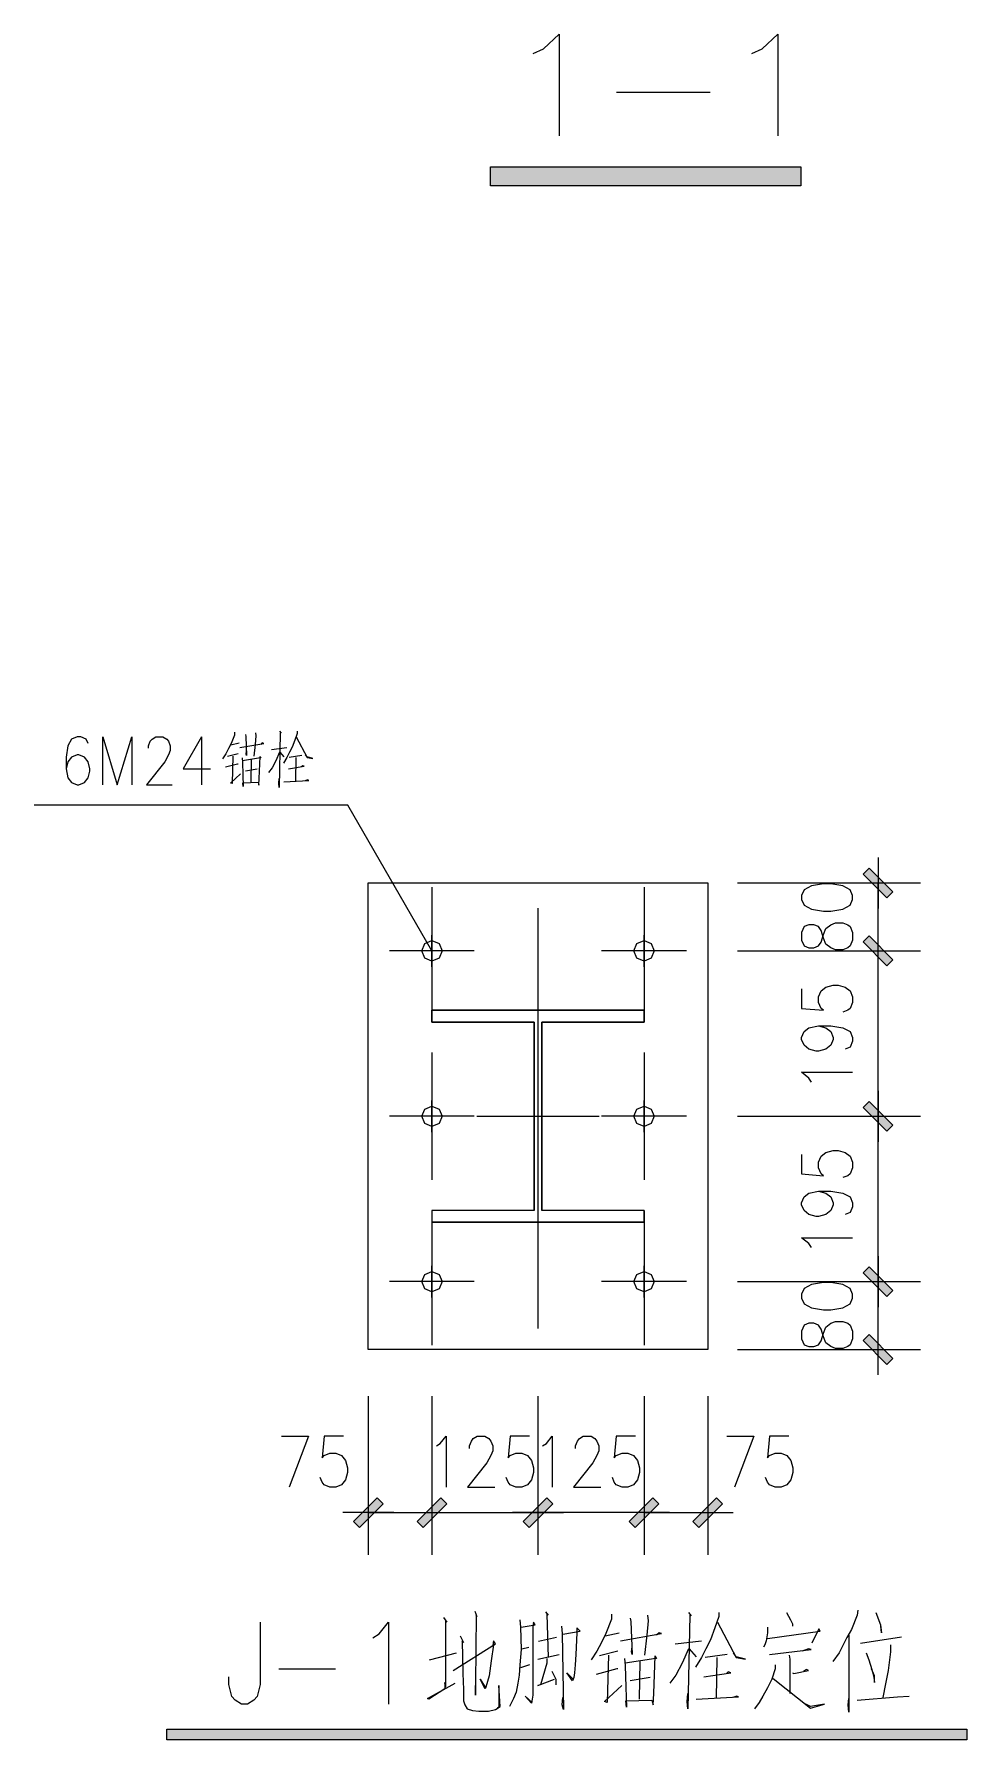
# Model space of a CAD drawing. Header units: millimetres. Extents: x 0 to 586, y 0 to 414.
# Drawn here: x 426.5 to 480.7, y 197 to 296.1 of the extents above; entities that cross this region are included whole.
import ezdxf

# ---------------------------------------------------------------- set-up
doc = ezdxf.new("R2010")
doc.units = ezdxf.units.MM

msp = doc.modelspace()

# ---------------------------------------------------------------- hatches: boundary and pattern name
h = msp.add_hatch(color=0)
h.dxf.hatch_style = 2
h.paths.add_polyline_path([(453.005472, 287.309278), (453.005472, 288.413472), (471.021833, 288.413472), (471.021833, 287.309278)])
h = msp.add_hatch(color=0)
h.dxf.hatch_style = 2
h.paths.add_polyline_path([(474.651917, 247.304278), (475.001167, 247.653528), (476.380528, 246.274167), (476.031278, 245.924917)])
h = msp.add_hatch(color=0)
h.dxf.hatch_style = 2
h.paths.add_polyline_path([(476.380528, 242.330111), (476.031278, 241.980861), (474.651917, 243.360222), (475.001167, 243.709472)])
h = msp.add_hatch(color=0)
h.dxf.hatch_style = 2
h.paths.add_polyline_path([(476.380528, 242.330111), (476.031278, 241.980861), (474.651917, 243.360222), (475.001167, 243.709472)])
h = msp.add_hatch(color=0)
h.dxf.hatch_style = 2
h.paths.add_polyline_path([(474.651917, 233.747028), (475.001167, 234.096278), (476.380528, 232.716917), (476.031278, 232.367667)])
h = msp.add_hatch(color=0)
h.dxf.hatch_style = 2
h.paths.add_polyline_path([(476.380528, 232.716917), (476.031278, 232.367667), (474.651917, 233.747028), (475.001167, 234.096278)])
h = msp.add_hatch(color=0)
h.dxf.hatch_style = 2
h.paths.add_polyline_path([(474.651917, 224.137361), (475.001167, 224.483083), (476.380528, 223.103722), (476.031278, 222.754472)])
h = msp.add_hatch(color=0)
h.dxf.hatch_style = 2
h.paths.add_polyline_path([(474.651917, 224.137361), (475.001167, 224.483083), (476.380528, 223.103722), (476.031278, 222.754472)])
h = msp.add_hatch(color=0)
h.dxf.hatch_style = 2
h.paths.add_polyline_path([(476.380528, 219.159667), (476.031278, 218.810417), (474.651917, 220.193306), (475.001167, 220.542556)])
h = msp.add_hatch(color=0)
h.dxf.hatch_style = 2
h.paths.add_polyline_path([(446.415583, 211.063417), (446.764833, 210.714167), (445.381944, 209.334806), (445.036222, 209.684056)])
h = msp.add_hatch(color=0)
h.dxf.hatch_style = 2
h.paths.add_polyline_path([(449.079056, 209.334806), (448.733333, 209.684056), (450.112694, 211.063417), (450.461944, 210.714167)])
h = msp.add_hatch(color=0)
h.dxf.hatch_style = 2
h.paths.add_polyline_path([(449.079056, 209.334806), (448.733333, 209.684056), (450.112694, 211.063417), (450.461944, 210.714167)])
h = msp.add_hatch(color=0)
h.dxf.hatch_style = 2
h.paths.add_polyline_path([(455.242083, 209.334806), (454.892833, 209.684056), (456.272194, 211.063417), (456.621444, 210.714167)])
h = msp.add_hatch(color=0)
h.dxf.hatch_style = 2
h.paths.add_polyline_path([(456.272194, 211.063417), (456.621444, 210.714167), (455.242083, 209.334806), (454.892833, 209.684056)])
h = msp.add_hatch(color=0)
h.dxf.hatch_style = 2
h.paths.add_polyline_path([(462.435222, 211.063417), (462.784472, 210.714167), (461.405111, 209.334806), (461.055861, 209.684056)])
h = msp.add_hatch(color=0)
h.dxf.hatch_style = 2
h.paths.add_polyline_path([(462.435222, 211.063417), (462.784472, 210.714167), (461.405111, 209.334806), (461.055861, 209.684056)])
h = msp.add_hatch(color=0)
h.dxf.hatch_style = 2
h.paths.add_polyline_path([(465.102222, 209.334806), (464.752972, 209.684056), (466.132333, 211.063417), (466.481583, 210.714167)])
h = msp.add_hatch(color=0)
h.dxf.hatch_style = 2
h.paths.add_polyline_path([(434.198889, 196.987583), (434.198889, 197.619056), (480.677361, 197.619056), (480.677361, 196.987583)])

# ---------------------------------------------------------------- linework, layer by layer
at = {"color": 0, "lineweight": 0}
for points in [[(455.474917, 294.999833), (456.081694, 295.278528), (456.988333, 296.125194), (456.988333, 290.209111)], [(468.189028, 294.999833), (468.792278, 295.278528), (469.702444, 296.125194), (469.702444, 290.209111)], [(460.318556, 292.745583), (465.765444, 292.745583)], [(429.616306, 254.892528), (429.510472, 255.157111), (429.192972, 255.287639), (428.981306, 255.287639), (428.660278, 255.157111), (428.448611, 254.758472), (428.342778, 254.09525), (428.342778, 253.432028), (428.448611, 252.899333), (428.660278, 252.63475), (428.981306, 252.500694), (429.087139, 252.500694), (429.404639, 252.63475), (429.616306, 252.899333), (429.722139, 253.297972), (429.722139, 253.432028), (429.616306, 253.830667), (429.404639, 254.09525), (429.087139, 254.229306), (428.981306, 254.229306), (428.660278, 254.09525), (428.448611, 253.830667), (428.342778, 253.432028)], [(430.4665, 252.500694), (430.4665, 255.287639), (431.316694, 252.500694), (432.166889, 255.287639), (432.166889, 252.500694)], [(433.122917, 254.624417), (433.122917, 254.758472), (433.22875, 255.023056), (433.334583, 255.157111), (433.54625, 255.287639), (433.969583, 255.287639), (434.184778, 255.157111), (434.290611, 255.023056), (434.396444, 254.758472), (434.396444, 254.493889), (434.290611, 254.229306), (434.075417, 253.830667), (433.013556, 252.500694), (434.502278, 252.500694)], [(436.199139, 255.287639), (435.137278, 253.432028), (436.731833, 253.432028)], [(436.199139, 255.287639), (436.199139, 252.500694)], [(438.132361, 255.552222), (438.132361, 255.389944), (437.934806, 254.899583), (437.783111, 254.599722), (437.631417, 254.303389), (437.437389, 254.003528)], [(437.913639, 254.818444), (438.393417, 254.927806)], [(438.43575, 254.656167), (439.825694, 254.899583), (439.741028, 254.927806), (439.652833, 254.846667)], [(438.760306, 255.414639), (438.785, 255.308806), (438.827333, 254.194028), (438.806167, 254.275167), (438.827333, 254.465667)], [(439.349444, 255.524), (439.370611, 255.3335), (439.328278, 254.846667), (439.240083, 254.165806)], [(440.739389, 255.605139), (440.827583, 255.495778), (440.78525, 255.524), (440.718222, 252.345472), (440.697056, 252.588889), (440.718222, 252.860528)], [(441.762444, 255.605139), (441.762444, 255.471083), (441.631917, 255.090083), (441.480222, 254.680861), (441.328528, 254.384528), (441.173306, 254.084667), (440.979278, 253.760111)], [(441.716583, 255.280583), (442.348056, 254.084667), (442.676139, 254.03175), (442.348056, 254.112889), (442.259861, 254.246944)], [(438.347556, 254.303389), (437.719611, 254.137583)], [(438.023, 254.165806), (437.980667, 252.564194), (437.892472, 252.588889), (438.478083, 253.132167)], [(438.566278, 254.056444), (438.587444, 253.813028), (438.608611, 253.07925), (438.633306, 252.398389), (438.608611, 252.617111), (439.501139, 252.645333), (439.543472, 252.483056), (439.564639, 252.860528), (439.6105, 254.137583), (439.652833, 254.056444), (439.631667, 254.056444), (438.587444, 253.894167)], [(439.088389, 253.947083), (439.067222, 252.670028)], [(440.739389, 254.384528), (440.524194, 253.894167), (440.305472, 253.484944), (440.107917, 253.213306)], [(440.284306, 254.546806), (441.173306, 254.656167)], [(440.760556, 254.384528), (441.000444, 254.112889)], [(442.044667, 254.194028), (441.303833, 254.084667)], [(441.695417, 254.084667), (441.67425, 252.69825)], [(438.347556, 253.703667), (438.305222, 253.703667), (437.61025, 253.513167)], [(439.434111, 253.403806), (438.760306, 253.297972)], [(441.2615, 253.432028), (442.175194, 253.569611), (442.087, 253.594306), (442.0235, 253.541389)], [(441.000444, 252.670028), (442.43625, 252.754694), (442.369222, 252.779389), (442.238694, 252.726472)], [(444.718722, 251.304778), (426.483639, 251.304778)], [(449.597639, 242.845167), (444.718722, 251.304778)], [(475.516222, 248.267361), (475.516222, 245.311083)], [(445.900528, 246.789222), (465.617278, 246.789222)], [(445.900528, 219.67825), (445.900528, 246.789222)], [(449.597639, 246.542278), (449.597639, 239.148056)], [(461.920167, 246.542278), (461.920167, 239.148056)], [(465.617278, 246.789222), (465.617278, 219.67825)], [(467.342361, 246.789222), (477.982139, 246.789222)], [(475.516222, 246.799806), (475.516222, 246.810389)], [(475.516222, 242.845167), (475.516222, 246.789222)], [(455.757139, 245.318139), (455.757139, 220.905917)], [(475.516222, 241.367028), (475.516222, 244.323306)], [(475.516222, 241.367028), (475.516222, 244.323306)], [(449.597639, 241.924417), (449.597639, 243.765917)], [(461.920167, 241.924417), (461.920167, 243.765917)], [(452.060028, 242.845167), (447.131722, 242.845167)], [(450.514861, 242.845167), (448.676889, 242.845167)], [(464.386083, 242.845167), (459.45425, 242.845167)], [(462.840917, 242.845167), (460.999417, 242.845167)], [(467.342361, 242.845167), (477.982139, 242.845167)], [(467.342361, 242.845167), (477.982139, 242.845167)], [(475.516222, 233.242556), (475.516222, 242.834583)], [(471.078278, 240.629722), (471.078278, 239.504361), (472.348278, 239.391472), (472.207167, 239.504361), (472.066056, 239.843028), (472.066056, 240.181694), (472.207167, 240.516833), (472.489389, 240.742611), (472.909194, 240.8555), (473.191417, 240.8555), (473.61475, 240.742611), (473.896972, 240.516833), (474.038083, 240.181694), (474.038083, 239.843028), (473.896972, 239.504361), (473.755861, 239.391472), (473.473639, 239.278583)], [(449.597639, 238.703556), (449.597639, 239.395)], [(449.597639, 239.395), (461.920167, 239.395)], [(461.920167, 239.395), (461.920167, 238.703556)], [(455.534889, 238.703556), (449.597639, 238.703556)], [(455.534889, 227.760389), (455.534889, 238.703556)], [(461.920167, 238.703556), (455.979389, 238.703556)], [(455.979389, 238.703556), (455.979389, 227.760389)], [(472.066056, 238.488361), (472.489389, 238.375472), (472.768083, 238.153222), (472.909194, 237.814556), (472.909194, 237.701667), (472.768083, 237.363), (472.489389, 237.137222), (472.066056, 237.024333), (471.924944, 237.024333), (471.501611, 237.137222), (471.219389, 237.363), (471.078278, 237.701667), (471.078278, 237.814556), (471.219389, 238.153222), (471.501611, 238.375472), (472.066056, 238.488361), (472.768083, 238.488361), (473.473639, 238.375472), (473.896972, 238.153222), (474.038083, 237.814556), (474.038083, 237.588778), (473.896972, 237.250111), (473.61475, 237.137222)], [(449.597639, 236.929083), (449.597639, 229.534861)], [(461.920167, 236.929083), (461.920167, 229.534861)], [(471.642722, 235.221639), (471.501611, 235.447417), (471.078278, 235.786083), (474.038083, 235.786083)], [(449.597639, 232.31475), (449.597639, 234.152722)], [(461.920167, 232.31475), (461.920167, 234.152722)], [(475.516222, 234.710111), (475.516222, 231.753833)], [(475.516222, 231.753833), (475.516222, 234.710111)], [(452.060028, 233.231972), (447.131722, 233.231972)], [(450.514861, 233.231972), (448.676889, 233.231972)], [(452.211722, 233.231972), (459.313139, 233.231972)], [(464.386083, 233.231972), (459.45425, 233.231972)], [(462.840917, 233.231972), (460.999417, 233.231972)], [(467.342361, 233.231972), (477.982139, 233.231972)], [(467.342361, 233.231972), (477.982139, 233.231972)], [(475.516222, 223.629361), (475.516222, 233.221389)], [(471.078278, 231.016528), (471.078278, 229.891167), (472.348278, 229.778278), (472.207167, 229.891167), (472.066056, 230.229833), (472.066056, 230.5685), (472.207167, 230.903639), (472.489389, 231.129417), (472.909194, 231.242306), (473.191417, 231.242306), (473.61475, 231.129417), (473.896972, 230.903639), (474.038083, 230.5685), (474.038083, 230.229833), (473.896972, 229.891167), (473.755861, 229.778278), (473.473639, 229.665389)], [(472.066056, 228.878694), (472.489389, 228.765806), (472.768083, 228.540028), (472.909194, 228.201361), (472.909194, 228.088472), (472.768083, 227.749806), (472.489389, 227.524028), (472.066056, 227.411139), (471.924944, 227.411139), (471.501611, 227.524028), (471.219389, 227.749806), (471.078278, 228.088472), (471.078278, 228.201361), (471.219389, 228.540028), (471.501611, 228.765806), (472.066056, 228.878694), (472.768083, 228.878694), (473.473639, 228.765806), (473.896972, 228.540028), (474.038083, 228.201361), (474.038083, 227.975583), (473.896972, 227.636917), (473.61475, 227.524028)], [(455.534889, 227.760389), (449.597639, 227.760389)], [(449.597639, 227.315889), (449.597639, 219.921667)], [(461.920167, 227.072472), (449.597639, 227.072472)], [(461.920167, 227.760389), (461.920167, 227.072472)], [(461.920167, 227.315889), (461.920167, 219.921667)], [(471.642722, 225.608444), (471.501611, 225.834222), (471.078278, 226.172889), (474.038083, 226.172889)], [(475.516222, 225.100444), (475.516222, 222.140639)], [(475.516222, 225.100444), (475.516222, 222.140639)], [(449.597639, 222.701556), (449.597639, 224.539528)], [(461.920167, 222.701556), (461.920167, 224.539528)], [(452.060028, 223.618778), (447.131722, 223.618778)], [(450.514861, 223.618778), (448.676889, 223.618778)], [(464.386083, 223.618778), (459.45425, 223.618778)], [(462.840917, 223.618778), (460.999417, 223.618778)], [(467.342361, 223.618778), (477.982139, 223.618778)], [(467.342361, 223.618778), (477.982139, 223.618778)], [(475.516222, 223.629361), (475.516222, 223.639944)], [(475.516222, 219.67825), (475.516222, 223.618778)], [(475.516222, 218.196583), (475.516222, 221.156389)], [(465.617278, 219.67825), (445.900528, 219.67825)], [(467.342361, 219.67825), (477.982139, 219.67825)], [(475.516222, 219.667667), (475.516222, 219.657083)], [(445.900528, 216.965389), (445.900528, 207.736722)], [(449.597639, 216.965389), (449.597639, 207.736722)], [(449.597639, 216.965389), (449.597639, 207.736722)], [(455.757139, 216.965389), (455.757139, 207.736722)], [(455.757139, 216.965389), (455.757139, 207.736722)], [(461.920167, 216.965389), (461.920167, 207.736722)], [(461.920167, 216.965389), (461.920167, 207.736722)], [(465.617278, 216.965389), (465.617278, 207.736722)], [(440.855806, 214.637056), (442.432722, 214.637056), (441.303833, 211.67725)], [(444.461194, 214.637056), (443.332306, 214.637056), (443.219417, 213.370583), (443.332306, 213.508167), (443.670972, 213.649278), (444.009639, 213.649278), (444.348306, 213.508167), (444.574083, 213.229472), (444.686972, 212.806139), (444.686972, 212.523917), (444.574083, 212.100583), (444.348306, 211.818361), (444.009639, 211.67725), (443.670972, 211.67725), (443.332306, 211.818361), (443.219417, 211.959472), (443.106528, 212.241694)], [(449.858694, 214.072611), (450.084472, 214.213722), (450.423139, 214.637056), (450.423139, 211.67725)], [(451.774278, 213.9315), (451.774278, 214.072611), (451.887167, 214.354833), (452.000056, 214.495944), (452.225833, 214.637056), (452.677389, 214.637056), (452.903167, 214.495944), (453.016056, 214.354833), (453.128944, 214.072611), (453.128944, 213.790389), (453.016056, 213.508167), (452.790278, 213.088361), (451.661389, 211.67725), (453.241833, 211.67725)], [(455.270306, 214.637056), (454.141417, 214.637056), (454.028528, 213.370583), (454.141417, 213.508167), (454.480083, 213.649278), (454.81875, 213.649278), (455.157417, 213.508167), (455.379667, 213.229472), (455.492556, 212.806139), (455.492556, 212.523917), (455.379667, 212.100583), (455.157417, 211.818361), (454.81875, 211.67725), (454.480083, 211.67725), (454.141417, 211.818361), (454.028528, 211.959472), (453.915639, 212.241694)], [(456.021722, 214.072611), (456.2475, 214.213722), (456.586167, 214.637056), (456.586167, 211.67725)], [(457.937306, 213.9315), (457.937306, 214.072611), (458.050194, 214.354833), (458.163083, 214.495944), (458.388861, 214.637056), (458.840417, 214.637056), (459.062667, 214.495944), (459.175556, 214.354833), (459.288444, 214.072611), (459.288444, 213.790389), (459.175556, 213.508167), (458.953306, 213.088361), (457.824417, 211.67725), (459.401333, 211.67725)], [(461.429806, 214.637056), (460.304444, 214.637056), (460.191556, 213.370583), (460.304444, 213.508167), (460.643111, 213.649278), (460.97825, 213.649278), (461.316917, 213.508167), (461.542694, 213.229472), (461.655583, 212.806139), (461.655583, 212.523917), (461.542694, 212.100583), (461.316917, 211.818361), (460.97825, 211.67725), (460.643111, 211.67725), (460.304444, 211.818361), (460.191556, 211.959472), (460.078667, 212.241694)], [(466.728528, 214.637056), (468.305444, 214.637056), (467.176556, 211.67725)], [(470.333917, 214.637056), (469.205028, 214.637056), (469.092139, 213.370583), (469.205028, 213.508167), (469.543694, 213.649278), (469.882361, 213.649278), (470.221028, 213.508167), (470.446806, 213.229472), (470.556167, 212.806139), (470.556167, 212.523917), (470.446806, 212.100583), (470.221028, 211.818361), (469.882361, 211.67725), (469.543694, 211.67725), (469.205028, 211.818361), (469.092139, 211.959472), (468.97925, 212.241694)], [(447.378667, 210.199111), (444.418861, 210.199111)], [(445.907583, 210.199111), (449.587056, 210.199111)], [(448.115972, 210.199111), (451.075778, 210.199111)], [(448.115972, 210.199111), (451.075778, 210.199111)], [(449.587056, 210.199111), (449.576472, 210.199111)], [(449.597639, 210.199111), (455.757139, 210.199111)], [(454.279, 210.199111), (457.235278, 210.199111)], [(457.235278, 210.199111), (454.279, 210.199111)], [(461.920167, 210.199111), (455.757139, 210.199111)], [(455.767722, 210.199111), (455.778306, 210.199111)], [(463.398306, 210.199111), (460.442028, 210.199111)], [(463.398306, 210.199111), (460.442028, 210.199111)], [(461.93075, 210.199111), (461.941333, 210.199111)], [(461.93075, 210.199111), (465.606694, 210.199111)], [(464.139139, 210.199111), (467.095417, 210.199111)], [(452.098833, 204.473528), (452.211722, 204.148972), (452.172917, 204.240694), (452.137639, 200.282528), (452.137639, 199.584028), (452.137639, 200.141417)], [(456.198111, 204.427667), (456.346278, 204.240694), (456.272194, 204.286556), (456.346278, 201.77125)], [(460.036333, 204.286556), (460.036333, 204.007861), (459.701194, 203.16825), (459.440139, 202.656722), (459.179083, 202.145194), (458.843944, 201.633667)], [(462.12125, 204.240694), (462.160056, 203.916139), (462.085972, 203.076528), (461.937806, 201.912361)], [(464.506028, 204.381806), (464.657722, 204.194833), (464.580111, 204.240694), (464.47075, 198.790278), (464.431944, 199.210083), (464.47075, 199.67575)], [(466.259333, 204.381806), (466.259333, 204.148972), (466.033556, 203.496333), (465.776028, 202.797833), (465.514972, 202.282778), (465.253917, 201.77125), (464.918778, 201.213861)], [(470.206917, 204.381806), (470.432694, 203.962), (470.545583, 203.729167), (470.545583, 203.588056)], [(474.345, 204.519389), (474.306194, 204.240694), (473.971056, 203.401083), (473.71, 202.935417), (473.2655, 202.049944), (472.891556, 201.538417)], [(475.389222, 204.381806), (475.650278, 203.683306), (475.724361, 203.217639), (475.685556, 203.588056)], [(439.614028, 203.838528), (439.614028, 200.197861), (439.434111, 199.513472), (439.250667, 199.287694), (438.887306, 199.058389), (438.523944, 199.058389), (438.160583, 199.287694), (437.977139, 199.513472), (437.797222, 200.197861), (437.797222, 200.652944)], [(446.168639, 202.928361), (446.532, 203.154139), (447.078806, 203.838528), (447.078806, 199.058389)], [(450.271444, 204.099583), (450.458417, 203.820889), (450.384333, 203.916139), (450.384333, 200.049694), (450.349056, 200.328389), (450.349056, 199.954444), (449.414194, 199.351194), (449.340111, 199.397056), (450.94525, 200.282528)], [(454.705861, 203.962), (454.744667, 203.542194), (454.783472, 202.236917), (454.705861, 201.351444), (454.670583, 200.748194), (454.5965, 200.282528), (454.483611, 199.767472), (454.335444, 199.397056), (454.109667, 198.931389)], [(454.783472, 203.542194), (455.601917, 203.683306), (455.489028, 203.820889), (455.45375, 203.542194), (455.45375, 199.584028), (455.414944, 199.351194), (455.379667, 199.118361), (455.005722, 199.534639), (455.414944, 199.164222)], [(457.129444, 203.588056), (457.16825, 203.16825), (457.242333, 198.744417), (457.16825, 199.023111), (457.203528, 199.442917)], [(457.203528, 203.122389), (458.208944, 203.309361), (458.021972, 203.496333), (458.021972, 203.217639), (457.947889, 201.958222), (457.912611, 201.351444), (457.873806, 200.885778), (457.838528, 200.607083), (457.764444, 200.420111), (457.425778, 200.885778), (457.799722, 200.515361)], [(461.115833, 204.053722), (461.154639, 203.86675), (461.228722, 201.958222), (461.189917, 202.099333), (461.228722, 202.423889)], [(466.18525, 203.820889), (467.26475, 201.77125), (467.822139, 201.679528), (467.26475, 201.817111), (467.116583, 202.049944)], [(469.092139, 203.542194), (469.092139, 203.217639), (469.053333, 202.984806), (469.014528, 202.751972), (468.940444, 202.515611), (468.866361, 202.378028)], [(469.092139, 202.889556), (472.147194, 203.309361), (472.073111, 203.450472), (471.660361, 202.610861)], [(450.832361, 201.026889), (453.291222, 202.565), (453.178333, 202.751972), (453.143056, 202.46975), (453.178333, 202.515611), (453.030167, 201.584278), (452.917278, 200.702333), (452.733833, 200.049694), (452.695028, 199.954444), (452.395167, 200.515361), (452.695028, 200.049694)], [(451.241583, 203.030667), (451.428556, 202.656722), (451.354472, 202.751972), (451.38975, 200.839917), (451.428556, 199.908583), (451.428556, 199.255944), (451.502639, 199.023111), (451.650806, 198.790278), (451.950667, 198.698556), (452.321083, 198.652694), (452.882, 198.652694), (453.291222, 198.744417), (453.552278, 198.931389), (453.478194, 200.141417), (453.478194, 198.885528), (453.404111, 198.836139)], [(454.81875, 202.282778), (455.227972, 202.378028)], [(456.829583, 202.935417), (455.788889, 202.702583)], [(459.662389, 203.030667), (460.484361, 203.217639)], [(460.558444, 202.751972), (462.943222, 203.16825), (462.791528, 203.217639), (462.643361, 203.076528)], [(464.506028, 202.282778), (464.135611, 201.446694), (463.761667, 200.748194), (463.426528, 200.282528)], [(463.726389, 202.565), (465.253917, 202.751972)], [(464.544833, 202.282778), (464.954056, 201.817111)], [(469.2015, 201.958222), (471.625083, 202.236917), (471.476917, 202.282778), (471.102972, 202.145194)], [(473.822889, 203.076528), (473.822889, 198.603306), (473.784083, 199.023111), (473.822889, 199.397056)], [(474.493167, 202.610861), (476.877944, 202.984806)], [(476.246472, 202.515611), (476.246472, 202.099333), (476.094778, 201.026889), (475.946611, 200.236667), (475.798444, 199.442917)], [(449.453, 201.633667), (451.019333, 202.049944)], [(455.266778, 201.351444), (454.744667, 201.168)], [(455.750083, 201.679528), (456.981278, 201.958222)], [(456.272194, 201.725389), (456.272194, 201.446694), (455.89825, 200.187278), (455.750083, 200.141417), (456.720222, 200.515361)], [(460.40675, 202.145194), (459.32725, 201.8665)], [(459.849361, 201.912361), (459.775278, 199.164222), (459.627111, 199.210083), (460.632528, 200.141417)], [(460.780694, 201.725389), (460.8195, 201.305583), (460.854778, 200.049694), (460.893583, 198.885528), (460.854778, 199.255944), (462.382306, 199.301806), (462.456389, 199.023111), (462.495194, 199.67575), (462.569278, 201.8665), (462.643361, 201.725389), (462.608083, 201.725389), (460.8195, 201.446694)], [(461.67675, 201.538417), (461.637944, 199.351194)], [(466.742639, 201.958222), (465.476167, 201.77125)], [(466.146444, 201.77125), (466.111167, 199.397056)], [(469.536639, 201.351444), (469.536639, 201.118611), (469.353194, 200.515361), (469.092139, 200.003833), (468.831083, 199.534639), (468.605306, 199.164222), (468.34425, 198.790278)], [(470.358611, 201.912361), (470.393889, 201.679528), (470.393889, 199.67575)], [(474.828306, 202.049944), (474.976472, 201.633667), (475.163444, 201.07275), (475.276333, 200.607083), (475.315139, 200.328389), (475.315139, 200.702333), (475.128167, 201.118611)], [(440.707639, 201.108028), (443.984944, 201.108028)], [(456.572056, 200.981028), (456.794306, 200.515361), (456.794306, 200.187278)], [(460.40675, 201.118611), (460.332667, 201.118611), (459.140278, 200.794056)], [(462.272944, 200.607083), (461.115833, 200.420111)], [(465.402083, 200.652944), (466.968417, 200.885778), (466.816722, 200.935167), (466.707361, 200.839917)], [(469.388472, 200.515361), (469.427278, 200.561222), (471.586278, 198.836139), (472.40825, 199.068972), (471.586278, 198.931389), (471.325222, 199.068972)], [(470.545583, 200.885778), (470.619667, 200.839917), (471.476917, 201.026889), (471.364028, 201.07275), (471.177056, 200.981028)], [(464.954056, 199.351194), (467.412917, 199.488778), (467.303556, 199.534639), (467.077778, 199.442917)], [(474.306194, 199.301806), (476.655694, 199.488778), (477.325972, 199.534639)]]:
    msp.add_lwpolyline(points, dxfattribs=at)
for points in [[(453.005472, 287.309278), (453.005472, 288.413472), (471.021833, 288.413472), (471.021833, 287.309278)], [(474.651917, 247.304278), (475.001167, 247.653528), (476.380528, 246.274167), (476.031278, 245.924917)], [(471.078278, 245.833194), (471.219389, 245.494528), (471.642722, 245.26875), (472.348278, 245.155861), (472.768083, 245.155861), (473.473639, 245.26875), (473.896972, 245.494528), (474.038083, 245.833194), (474.038083, 246.055444), (473.896972, 246.394111), (473.473639, 246.619889), (472.768083, 246.732778), (472.348278, 246.732778), (471.642722, 246.619889), (471.219389, 246.394111), (471.078278, 246.055444)], [(471.078278, 243.466056), (471.219389, 243.127389), (471.501611, 243.0145), (471.783833, 243.0145), (472.066056, 243.127389), (472.207167, 243.353167), (472.348278, 243.804722), (472.489389, 244.139861), (472.768083, 244.365639), (473.050306, 244.478528), (473.473639, 244.478528), (473.755861, 244.365639), (473.896972, 244.25275), (474.038083, 243.917611), (474.038083, 243.466056), (473.896972, 243.127389), (473.755861, 243.0145), (473.473639, 242.901611), (473.050306, 242.901611), (472.768083, 243.0145), (472.489389, 243.240278), (472.348278, 243.578944), (472.207167, 244.026972), (472.066056, 244.25275), (471.783833, 244.365639), (471.501611, 244.365639), (471.219389, 244.25275), (471.078278, 243.917611)], [(449.004972, 242.845167), (449.177833, 243.264972), (449.597639, 243.437833), (450.013917, 243.264972), (450.186778, 242.845167), (450.013917, 242.428889), (449.597639, 242.2525), (449.177833, 242.428889)], [(461.3275, 242.845167), (461.500361, 243.264972), (461.920167, 243.437833), (462.339972, 243.264972), (462.512833, 242.845167), (462.339972, 242.428889), (461.920167, 242.2525), (461.500361, 242.428889)], [(476.380528, 242.330111), (476.031278, 241.980861), (474.651917, 243.360222), (475.001167, 243.709472)], [(476.380528, 242.330111), (476.031278, 241.980861), (474.651917, 243.360222), (475.001167, 243.709472)], [(461.920167, 227.072472), (461.920167, 227.760389), (455.979389, 227.760389), (455.979389, 238.703556), (461.920167, 238.703556), (461.920167, 239.395), (449.597639, 239.395), (449.597639, 238.703556), (455.534889, 238.703556), (455.534889, 227.760389), (449.597639, 227.760389), (449.597639, 227.072472)], [(474.651917, 233.747028), (475.001167, 234.096278), (476.380528, 232.716917), (476.031278, 232.367667)], [(476.380528, 232.716917), (476.031278, 232.367667), (474.651917, 233.747028), (475.001167, 234.096278)], [(449.004972, 233.231972), (449.177833, 233.651778), (449.597639, 233.824639), (450.013917, 233.651778), (450.186778, 233.231972), (450.013917, 232.815694), (449.597639, 232.642833), (449.177833, 232.815694)], [(461.3275, 233.231972), (461.500361, 233.651778), (461.920167, 233.824639), (462.339972, 233.651778), (462.512833, 233.231972), (462.339972, 232.815694), (461.920167, 232.642833), (461.500361, 232.815694)], [(449.004972, 223.618778), (449.177833, 224.038583), (449.597639, 224.211444), (450.013917, 224.038583), (450.186778, 223.618778), (450.013917, 223.2025), (449.597639, 223.029639), (449.177833, 223.2025)], [(461.3275, 223.618778), (461.500361, 224.038583), (461.920167, 224.211444), (462.339972, 224.038583), (462.512833, 223.618778), (462.339972, 223.2025), (461.920167, 223.029639), (461.500361, 223.2025)], [(474.651917, 224.137361), (475.001167, 224.483083), (476.380528, 223.103722), (476.031278, 222.754472)], [(474.651917, 224.137361), (475.001167, 224.483083), (476.380528, 223.103722), (476.031278, 222.754472)], [(471.078278, 222.66275), (471.219389, 222.324083), (471.642722, 222.098306), (472.348278, 221.985417), (472.768083, 221.985417), (473.473639, 222.098306), (473.896972, 222.324083), (474.038083, 222.66275), (474.038083, 222.888528), (473.896972, 223.227194), (473.473639, 223.449444), (472.768083, 223.562333), (472.348278, 223.562333), (471.642722, 223.449444), (471.219389, 223.227194), (471.078278, 222.888528)], [(471.078278, 220.295611), (471.219389, 219.956944), (471.501611, 219.844056), (471.783833, 219.844056), (472.066056, 219.956944), (472.207167, 220.182722), (472.348278, 220.634278), (472.489389, 220.972944), (472.768083, 221.198722), (473.050306, 221.311611), (473.473639, 221.311611), (473.755861, 221.198722), (473.896972, 221.085833), (474.038083, 220.747167), (474.038083, 220.295611), (473.896972, 219.956944), (473.755861, 219.844056), (473.473639, 219.731167), (473.050306, 219.731167), (472.768083, 219.844056), (472.489389, 220.069833), (472.348278, 220.4085), (472.207167, 220.860056), (472.066056, 221.085833), (471.783833, 221.198722), (471.501611, 221.198722), (471.219389, 221.085833), (471.078278, 220.747167)], [(476.380528, 219.159667), (476.031278, 218.810417), (474.651917, 220.193306), (475.001167, 220.542556)], [(446.415583, 211.063417), (446.764833, 210.714167), (445.381944, 209.334806), (445.036222, 209.684056)], [(449.079056, 209.334806), (448.733333, 209.684056), (450.112694, 211.063417), (450.461944, 210.714167)], [(449.079056, 209.334806), (448.733333, 209.684056), (450.112694, 211.063417), (450.461944, 210.714167)], [(455.242083, 209.334806), (454.892833, 209.684056), (456.272194, 211.063417), (456.621444, 210.714167)], [(456.272194, 211.063417), (456.621444, 210.714167), (455.242083, 209.334806), (454.892833, 209.684056)], [(462.435222, 211.063417), (462.784472, 210.714167), (461.405111, 209.334806), (461.055861, 209.684056)], [(462.435222, 211.063417), (462.784472, 210.714167), (461.405111, 209.334806), (461.055861, 209.684056)], [(465.102222, 209.334806), (464.752972, 209.684056), (466.132333, 211.063417), (466.481583, 210.714167)], [(434.198889, 196.987583), (434.198889, 197.619056), (480.677361, 197.619056), (480.677361, 196.987583)]]:
    msp.add_lwpolyline(points, close=True, dxfattribs=at)

doc.saveas('drawing.dxf')
